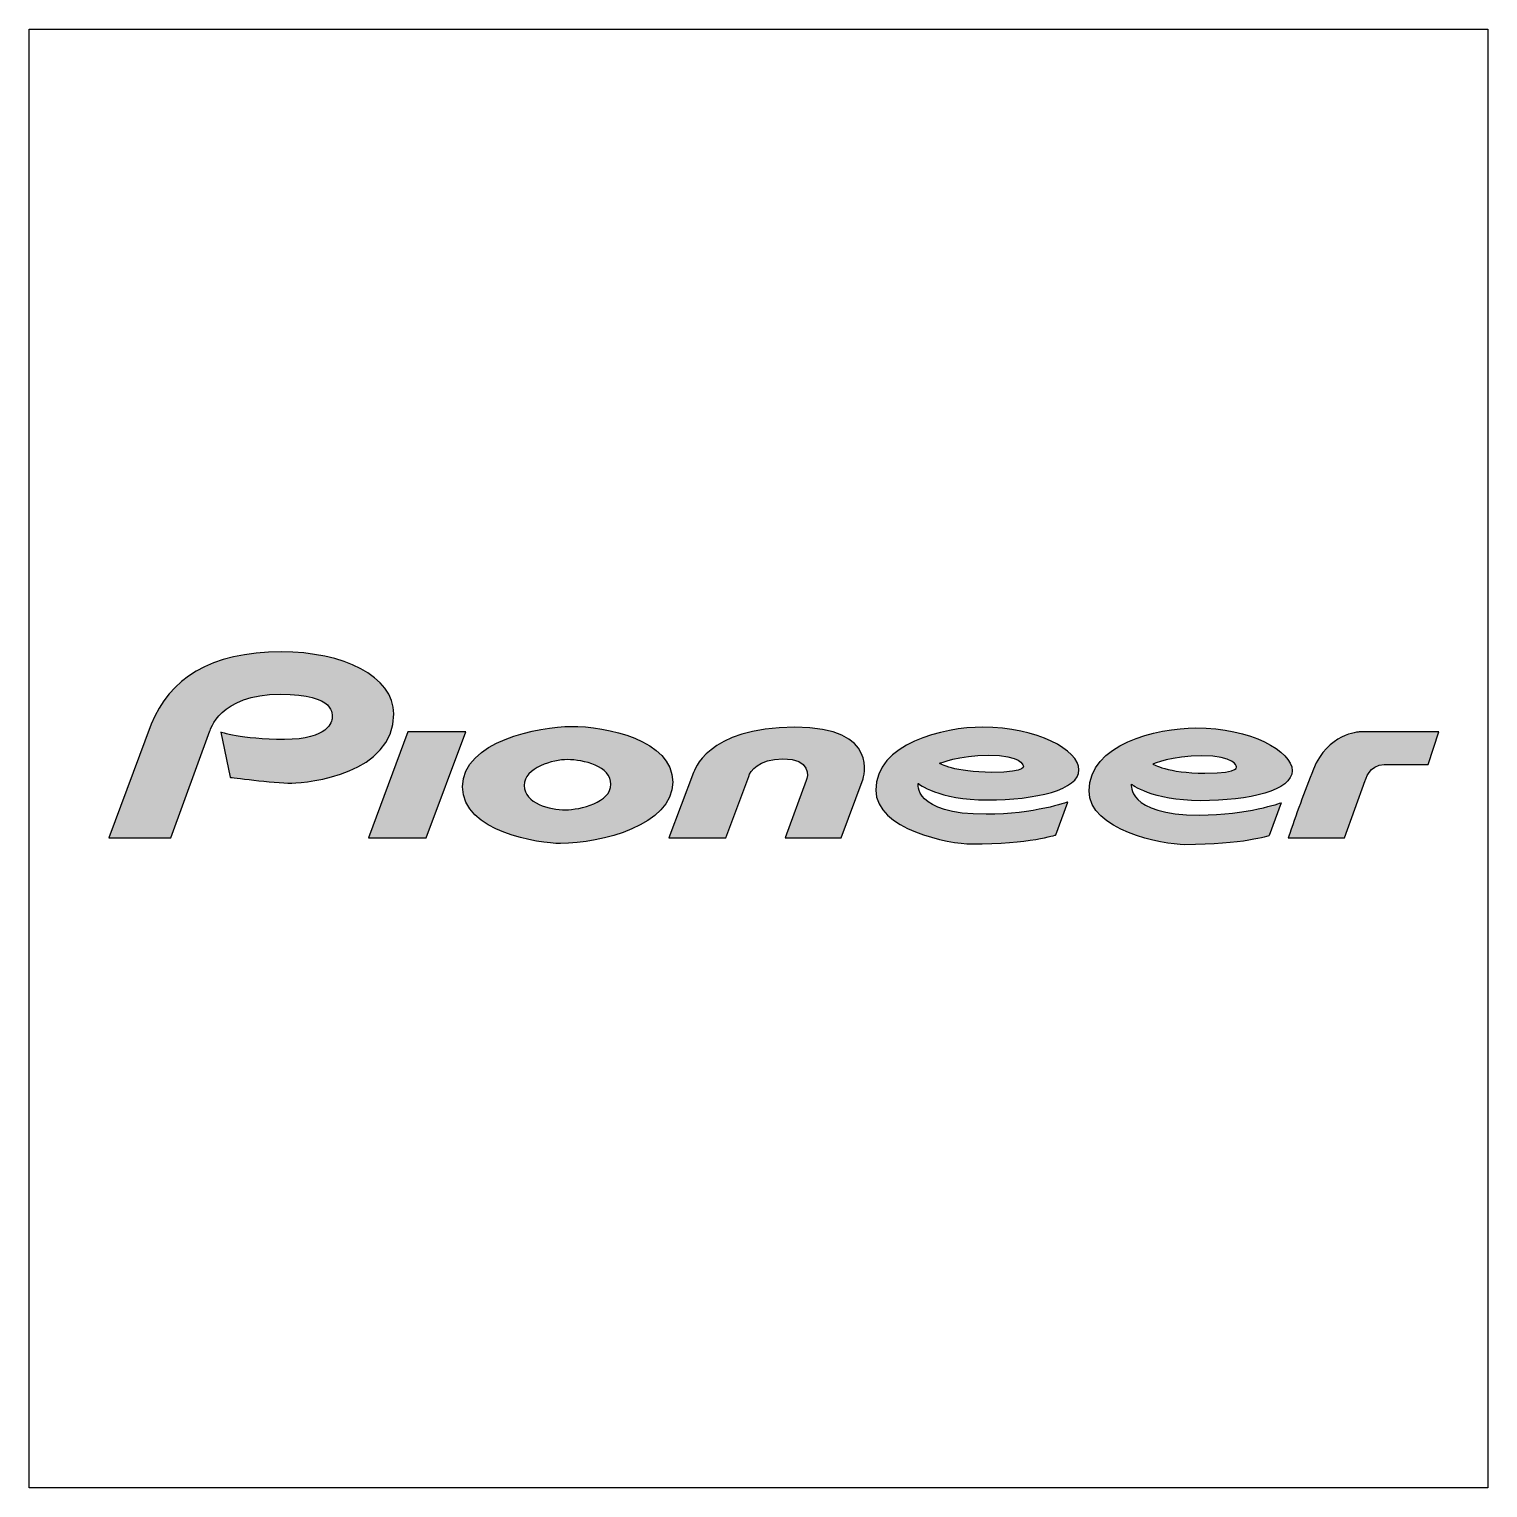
# Model space of a CAD drawing. Extents: x 66 to 153, y 119.5 to 206.5.
import ezdxf

# ---------------------------------------------------------------- set-up
doc = ezdxf.new("R2010")
doc.units = 0
doc.header["$MEASUREMENT"] = 0
doc.layers.get('0').update_dxf_attribs({"linetype": 'CONTINUOUS'})

msp = doc.modelspace()

# ---------------------------------------------------------------- hatches: boundary and pattern name
h = msp.add_hatch(color=7)
edge = h.paths.add_edge_path()
edge.add_line((70.752, 158.265), (74.456, 158.265))
edge.add_line((74.456, 158.265), (76.785, 164.65))
edge.add_spline(control_points=[(76.785, 164.65), (76.785, 164.65), (77.326, 166.832), (80.98, 166.832)], knot_values=[0, 0, 0, 0, 1, 1, 1, 1], degree=3, periodic=0)
edge.add_spline(control_points=[(80.98, 166.832), (84.34, 166.832), (84.072, 165.606), (84.072, 165.41)], knot_values=[0, 0, 0, 0, 1, 1, 1, 1], degree=3, periodic=0)
edge.add_spline(control_points=[(84.072, 165.41), (84.072, 165.213), (83.849, 164.135), (81.225, 164.135)], knot_values=[0, 0, 0, 0, 1, 1, 1, 1], degree=3, periodic=0)
edge.add_spline(control_points=[(81.225, 164.135), (78.602, 164.135), (77.423, 164.577), (77.423, 164.577)], knot_values=[0, 0, 0, 0, 1, 1, 1, 1], degree=3, periodic=0)
edge.add_line((77.423, 164.577), (77.988, 161.879))
edge.add_spline(control_points=[(77.988, 161.879), (77.988, 161.879), (80.523, 161.534), (81.667, 161.534)], knot_values=[0, 0, 0, 0, 1, 1, 1, 1], degree=3, periodic=0)
edge.add_spline(control_points=[(81.667, 161.534), (82.673, 161.534), (87.75, 162.1), (87.75, 165.657)], knot_values=[0, 0, 0, 0, 1, 1, 1, 1], degree=3, periodic=0)
edge.add_spline(control_points=[(87.75, 165.657), (87.75, 167.913), (84.707, 169.36), (81.053, 169.36)], knot_values=[0, 0, 0, 0, 1, 1, 1, 1], degree=3, periodic=0)
edge.add_spline(control_points=[(81.053, 169.36), (76.785, 169.36), (74.354, 167.725), (73.279, 165.042)], knot_values=[0, 0, 0, 0, 1, 1, 1, 1], degree=3, periodic=0)
edge.add_line((73.279, 165.042), (70.752, 158.265))
h.paths.add_polyline_path([(88.585, 164.588), (86.229, 158.265), (89.688, 158.265), (92.042, 164.588)])
edge = h.paths.add_edge_path()
edge.add_spline(control_points=[(104.381, 161.584), (104.381, 159.043), (100.135, 157.928), (97.684, 157.928)], knot_values=[0, 0, 0, 0, 1, 1, 1, 1], degree=3, periodic=0)
edge.add_spline(control_points=[(97.684, 157.928), (96.481, 157.928), (91.847, 158.591), (91.847, 161.313)], knot_values=[0, 0, 0, 0, 1, 1, 1, 1], degree=3, periodic=0)
edge.add_spline(control_points=[(91.847, 161.313), (91.847, 164.035), (96.461, 164.918), (98.322, 164.918)], knot_values=[0, 0, 0, 0, 1, 1, 1, 1], degree=3, periodic=0)
edge.add_spline(control_points=[(98.322, 164.918), (100.405, 164.919), (104.381, 164.124), (104.381, 161.584)], knot_values=[0, 0, 0, 0, 1, 1, 1, 1], degree=3, periodic=0)
edge = h.paths.add_edge_path()
edge.add_spline(control_points=[(98.101, 162.933), (97.267, 162.933), (95.526, 162.467), (95.526, 161.387)], knot_values=[0, 0, 0, 0, 1, 1, 1, 1], degree=3, periodic=0)
edge.add_spline(control_points=[(95.526, 161.387), (95.526, 160.307), (97.07, 159.94), (97.978, 159.94)], knot_values=[0, 0, 0, 0, 1, 1, 1, 1], degree=3, periodic=0)
edge.add_spline(control_points=[(97.978, 159.94), (98.886, 159.94), (100.701, 160.383), (100.701, 161.461)], knot_values=[0, 0, 0, 0, 1, 1, 1, 1], degree=3, periodic=0)
edge.add_spline(control_points=[(100.701, 161.461), (100.701, 162.54), (99.057, 162.933), (98.101, 162.933)], knot_values=[0, 0, 0, 0, 1, 1, 1, 1], degree=3, periodic=0)
edge = h.paths.add_edge_path()
edge.add_line((104.159, 158.265), (107.543, 158.265))
edge.add_line((107.543, 158.265), (108.917, 161.927))
edge.add_spline(control_points=[(108.917, 161.927), (109.011, 162.231), (109.482, 162.981), (110.953, 162.981)], knot_values=[0, 0, 0, 0, 1, 1, 1, 1], degree=3, periodic=0)
edge.add_spline(control_points=[(110.953, 162.981), (112.661, 162.981), (112.452, 161.942), (112.351, 161.681)], knot_values=[0, 0, 0, 0, 1, 1, 1, 1], degree=3, periodic=0)
edge.add_line((112.351, 161.681), (111.1, 158.265))
edge.add_line((111.1, 158.265), (114.436, 158.265))
edge.add_line((114.436, 158.265), (115.736, 161.78))
edge.add_spline(control_points=[(115.736, 161.78), (115.736, 161.78), (116.816, 164.869), (111.666, 164.869)], knot_values=[0, 0, 0, 0, 1, 1, 1, 1], degree=3, periodic=0)
edge.add_spline(control_points=[(111.666, 164.869), (106.392, 164.869), (105.631, 162.173), (105.631, 162.173)], knot_values=[0, 0, 0, 0, 1, 1, 1, 1], degree=3, periodic=0)
edge.add_line((105.631, 162.173), (104.159, 158.265))
edge = h.paths.add_edge_path()
edge.add_spline(control_points=[(123.217, 163.202), (125.203, 163.202), (125.278, 162.589), (125.278, 162.589)], knot_values=[0, 0, 0, 0, 1, 1, 1, 1], degree=3, periodic=0)
edge.add_spline(control_points=[(125.278, 162.589), (125.278, 162.589), (125.647, 162.173), (123.414, 162.173)], knot_values=[0, 0, 0, 0, 1, 1, 1, 1], degree=3, periodic=0)
edge.add_spline(control_points=[(123.414, 162.173), (121.181, 162.173), (120.299, 162.712), (120.299, 162.712)], knot_values=[0, 0, 0, 0, 1, 1, 1, 1], degree=3, periodic=0)
edge.add_spline(control_points=[(120.299, 162.712), (120.299, 162.712), (121.451, 163.202), (123.217, 163.202)], knot_values=[0, 0, 0, 0, 1, 1, 1, 1], degree=3, periodic=0)
edge = h.paths.add_edge_path()
edge.add_spline(control_points=[(122.874, 164.869), (120.518, 164.869), (116.497, 163.888), (116.497, 161.117)], knot_values=[0, 0, 0, 0, 1, 1, 1, 1], degree=3, periodic=0)
edge.add_spline(control_points=[(116.497, 161.117), (116.497, 158.762), (120.885, 157.904), (122.21, 157.904)], knot_values=[0, 0, 0, 0, 1, 1, 1, 1], degree=3, periodic=0)
edge.add_spline(control_points=[(122.21, 157.904), (125.694, 157.904), (127.241, 158.443), (127.241, 158.443)], knot_values=[0, 0, 0, 0, 1, 1, 1, 1], degree=3, periodic=0)
edge.add_line((127.241, 158.443), (127.952, 160.405))
edge.add_spline(control_points=[(127.952, 160.405), (127.952, 160.405), (125.941, 159.67), (123.071, 159.67)], knot_values=[0, 0, 0, 0, 1, 1, 1, 1], degree=3, periodic=0)
edge.add_spline(control_points=[(123.071, 159.67), (118.704, 159.67), (119.023, 161.51), (119.023, 161.51)], knot_values=[0, 0, 0, 0, 1, 1, 1, 1], degree=3, periodic=0)
edge.add_spline(control_points=[(119.023, 161.51), (119.023, 161.51), (120.225, 160.528), (123.145, 160.528)], knot_values=[0, 0, 0, 0, 1, 1, 1, 1], degree=3, periodic=0)
edge.add_spline(control_points=[(123.145, 160.528), (126.064, 160.528), (128.615, 161.141), (128.615, 162.319)], knot_values=[0, 0, 0, 0, 1, 1, 1, 1], degree=3, periodic=0)
edge.add_spline(control_points=[(128.615, 162.319), (128.615, 163.496), (126.127, 164.869), (122.874, 164.869)], knot_values=[0, 0, 0, 0, 1, 1, 1, 1], degree=3, periodic=0)
edge = h.paths.add_edge_path()
edge.add_line((141.098, 158.265), (144.46, 158.265))
edge.add_line((144.46, 158.265), (145.685, 161.681))
edge.add_spline(control_points=[(145.685, 161.681), (145.685, 161.681), (145.931, 162.638), (146.813, 162.638)], knot_values=[0, 0, 0, 0, 1, 1, 1, 1], degree=3, periodic=0)
edge.add_line((146.813, 162.638), (149.438, 162.638))
edge.add_line((149.438, 162.638), (150.076, 164.588))
edge.add_line((150.076, 164.588), (145.342, 164.588))
edge.add_spline(control_points=[(145.342, 164.588), (145.342, 164.588), (143.429, 164.476), (142.595, 162.368)], knot_values=[0, 0, 0, 0, 1, 1, 1, 1], degree=3, periodic=0)
edge.add_arc((225.019, 129.975), 88.56, 158.54534, 161.37108)
edge = h.paths.add_edge_path()
edge.add_spline(control_points=[(141.332, 162.273), (141.332, 161.097), (138.781, 160.483), (135.862, 160.483)], knot_values=[0, 0, 0, 0, 1, 1, 1, 1], degree=3, periodic=0)
edge.add_spline(control_points=[(135.862, 160.483), (132.943, 160.483), (131.741, 161.465), (131.741, 161.465)], knot_values=[0, 0, 0, 0, 1, 1, 1, 1], degree=3, periodic=0)
edge.add_spline(control_points=[(131.741, 161.465), (131.741, 161.465), (131.422, 159.625), (135.788, 159.625)], knot_values=[0, 0, 0, 0, 1, 1, 1, 1], degree=3, periodic=0)
edge.add_spline(control_points=[(135.788, 159.625), (138.658, 159.625), (140.67, 160.361), (140.67, 160.361)], knot_values=[0, 0, 0, 0, 1, 1, 1, 1], degree=3, periodic=0)
edge.add_line((140.67, 160.361), (139.957, 158.398))
edge.add_spline(control_points=[(139.957, 158.398), (139.957, 158.398), (138.411, 157.86), (134.927, 157.86)], knot_values=[0, 0, 0, 0, 1, 1, 1, 1], degree=3, periodic=0)
edge.add_spline(control_points=[(134.927, 157.86), (133.601, 157.86), (129.215, 158.717), (129.215, 161.073)], knot_values=[0, 0, 0, 0, 1, 1, 1, 1], degree=3, periodic=0)
edge.add_spline(control_points=[(129.215, 161.073), (129.215, 163.843), (133.235, 164.825), (135.591, 164.825)], knot_values=[0, 0, 0, 0, 1, 1, 1, 1], degree=3, periodic=0)
edge.add_spline(control_points=[(135.591, 164.825), (138.844, 164.825), (141.332, 163.451), (141.332, 162.273)], knot_values=[0, 0, 0, 0, 1, 1, 1, 1], degree=3, periodic=0)
edge = h.paths.add_edge_path()
edge.add_spline(control_points=[(133.016, 162.667), (133.016, 162.667), (133.899, 162.127), (136.13, 162.127)], knot_values=[0, 0, 0, 0, 1, 1, 1, 1], degree=3, periodic=0)
edge.add_spline(control_points=[(136.13, 162.127), (138.363, 162.127), (137.996, 162.544), (137.996, 162.544)], knot_values=[0, 0, 0, 0, 1, 1, 1, 1], degree=3, periodic=0)
edge.add_spline(control_points=[(137.996, 162.544), (137.996, 162.544), (137.92, 163.157), (135.934, 163.157)], knot_values=[0, 0, 0, 0, 1, 1, 1, 1], degree=3, periodic=0)
edge.add_spline(control_points=[(135.934, 163.157), (134.168, 163.157), (133.016, 162.667), (133.016, 162.667)], knot_values=[0, 0, 0, 0, 1, 1, 1, 1], degree=3, periodic=0)

# ---------------------------------------------------------------- linework, layer by layer
at = {"color": 7, "linetype": 'CONTINUOUS'}
for p, q in [((73.279, 165.042), (70.752, 158.265)), ((74.456, 158.265), (76.785, 164.65)), ((77.423, 164.577), (77.988, 161.879)), ((150.076, 164.588), (145.342, 164.588)), ((149.438, 162.638), (150.076, 164.588)), ((105.631, 162.173), (104.159, 158.265)), ((107.543, 158.265), (108.917, 161.927)), ((146.813, 162.638), (149.438, 162.638)), ((112.351, 161.681), (111.1, 158.265)), ((114.436, 158.265), (115.736, 161.78)), ((144.46, 158.265), (145.685, 161.681)), ((127.241, 158.443), (127.952, 160.405)), ((140.67, 160.361), (139.957, 158.398)), ((70.752, 158.265), (74.456, 158.265)), ((104.159, 158.265), (107.543, 158.265)), ((111.1, 158.265), (114.436, 158.265)), ((141.098, 158.265), (144.46, 158.265))]:
    msp.add_line(p, q, dxfattribs=at)
for points in [[(66, 206.5), (153, 206.5), (153, 119.5), (66, 119.5)], [(88.585, 164.588), (86.229, 158.265), (89.688, 158.265), (92.042, 164.588)]]:
    msp.add_lwpolyline(points, close=True, dxfattribs=at)
msp.add_arc((225.019, 129.975), 88.56, 158.54534, 161.37108, dxfattribs=at)
for points in [[(81.053, 169.36), (76.785, 169.36), (74.354, 167.725), (73.279, 165.042)], [(87.75, 165.657), (87.75, 167.913), (84.707, 169.36), (81.053, 169.36)], [(76.785, 164.65), (76.785, 164.65), (77.326, 166.832), (80.98, 166.832)], [(80.98, 166.832), (84.34, 166.832), (84.072, 165.606), (84.072, 165.41)], [(84.072, 165.41), (84.072, 165.213), (83.849, 164.135), (81.225, 164.135)], [(81.667, 161.534), (82.673, 161.534), (87.75, 162.1), (87.75, 165.657)], [(81.225, 164.135), (78.602, 164.135), (77.423, 164.577), (77.423, 164.577)], [(91.847, 161.313), (91.847, 164.035), (96.461, 164.918), (98.322, 164.918)], [(98.322, 164.918), (100.405, 164.919), (104.381, 164.124), (104.381, 161.584)], [(111.666, 164.869), (106.392, 164.869), (105.631, 162.173), (105.631, 162.173)], [(115.736, 161.78), (115.736, 161.78), (116.816, 164.869), (111.666, 164.869)], [(122.874, 164.869), (120.518, 164.869), (116.497, 163.888), (116.497, 161.117)], [(128.615, 162.319), (128.615, 163.496), (126.127, 164.869), (122.874, 164.869)], [(129.215, 161.073), (129.215, 163.843), (133.235, 164.825), (135.591, 164.825)], [(135.591, 164.825), (138.844, 164.825), (141.332, 163.451), (141.332, 162.273)], [(145.342, 164.588), (145.342, 164.588), (143.429, 164.476), (142.595, 162.368)], [(98.101, 162.933), (97.267, 162.933), (95.526, 162.467), (95.526, 161.387)], [(100.701, 161.461), (100.701, 162.54), (99.057, 162.933), (98.101, 162.933)], [(108.917, 161.927), (109.011, 162.231), (109.482, 162.981), (110.953, 162.981)], [(110.953, 162.981), (112.661, 162.981), (112.452, 161.942), (112.351, 161.681)], [(120.299, 162.712), (120.299, 162.712), (121.451, 163.202), (123.217, 163.202)], [(123.414, 162.173), (121.181, 162.173), (120.299, 162.712), (120.299, 162.712)], [(123.217, 163.202), (125.203, 163.202), (125.278, 162.589), (125.278, 162.589)], [(135.934, 163.157), (134.168, 163.157), (133.016, 162.667), (133.016, 162.667)], [(137.996, 162.544), (137.996, 162.544), (137.92, 163.157), (135.934, 163.157)], [(77.988, 161.879), (77.988, 161.879), (80.523, 161.534), (81.667, 161.534)], [(123.145, 160.528), (126.064, 160.528), (128.615, 161.141), (128.615, 162.319)], [(125.278, 162.589), (125.278, 162.589), (125.647, 162.173), (123.414, 162.173)], [(133.016, 162.667), (133.016, 162.667), (133.899, 162.127), (136.13, 162.127)], [(141.332, 162.273), (141.332, 161.097), (138.781, 160.483), (135.862, 160.483)], [(136.13, 162.127), (138.363, 162.127), (137.996, 162.544), (137.996, 162.544)], [(145.685, 161.681), (145.685, 161.681), (145.931, 162.638), (146.813, 162.638)], [(97.684, 157.928), (96.481, 157.928), (91.847, 158.591), (91.847, 161.313)], [(95.526, 161.387), (95.526, 160.307), (97.07, 159.94), (97.978, 159.94)], [(104.381, 161.584), (104.381, 159.043), (100.135, 157.928), (97.684, 157.928)], [(97.978, 159.94), (98.886, 159.94), (100.701, 160.383), (100.701, 161.461)], [(116.497, 161.117), (116.497, 158.762), (120.885, 157.904), (122.21, 157.904)], [(123.071, 159.67), (118.704, 159.67), (119.023, 161.51), (119.023, 161.51)], [(119.023, 161.51), (119.023, 161.51), (120.225, 160.528), (123.145, 160.528)], [(134.927, 157.86), (133.601, 157.86), (129.215, 158.717), (129.215, 161.073)], [(131.741, 161.465), (131.741, 161.465), (131.422, 159.625), (135.788, 159.625)], [(135.862, 160.483), (132.943, 160.483), (131.741, 161.465), (131.741, 161.465)], [(127.952, 160.405), (127.952, 160.405), (125.941, 159.67), (123.071, 159.67)], [(135.788, 159.625), (138.658, 159.625), (140.67, 160.361), (140.67, 160.361)], [(122.21, 157.904), (125.694, 157.904), (127.241, 158.443), (127.241, 158.443)], [(139.957, 158.398), (139.957, 158.398), (138.411, 157.86), (134.927, 157.86)]]:
    msp.add_open_spline(points, degree=3, dxfattribs=at)

doc.saveas('drawing.dxf')
